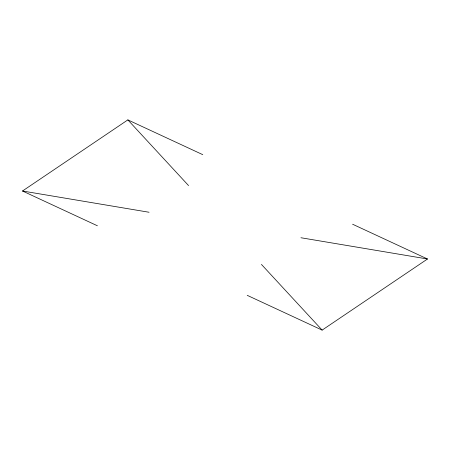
<?xml version="1.0" encoding="UTF-8"?>
<svg xmlns="http://www.w3.org/2000/svg" width="450" height="450" viewBox="0 0 450 450"><rect width="100%" height="100%" fill="white"/><g stroke="black" fill="none" stroke-linecap="round" stroke-linejoin="round"><path stroke-width="0.67" d="M97.408 225.782L22.5 191.002L127.862 119.891L202.77 154.665M247.23 295.335L322.138 330.109L427.5 258.998L352.592 224.218M22.5 191.002L149.062 212.254M300.938 237.746L427.5 258.998M127.862 119.891L188.572 185.586M261.428 264.414L322.138 330.109"/></g></svg>
